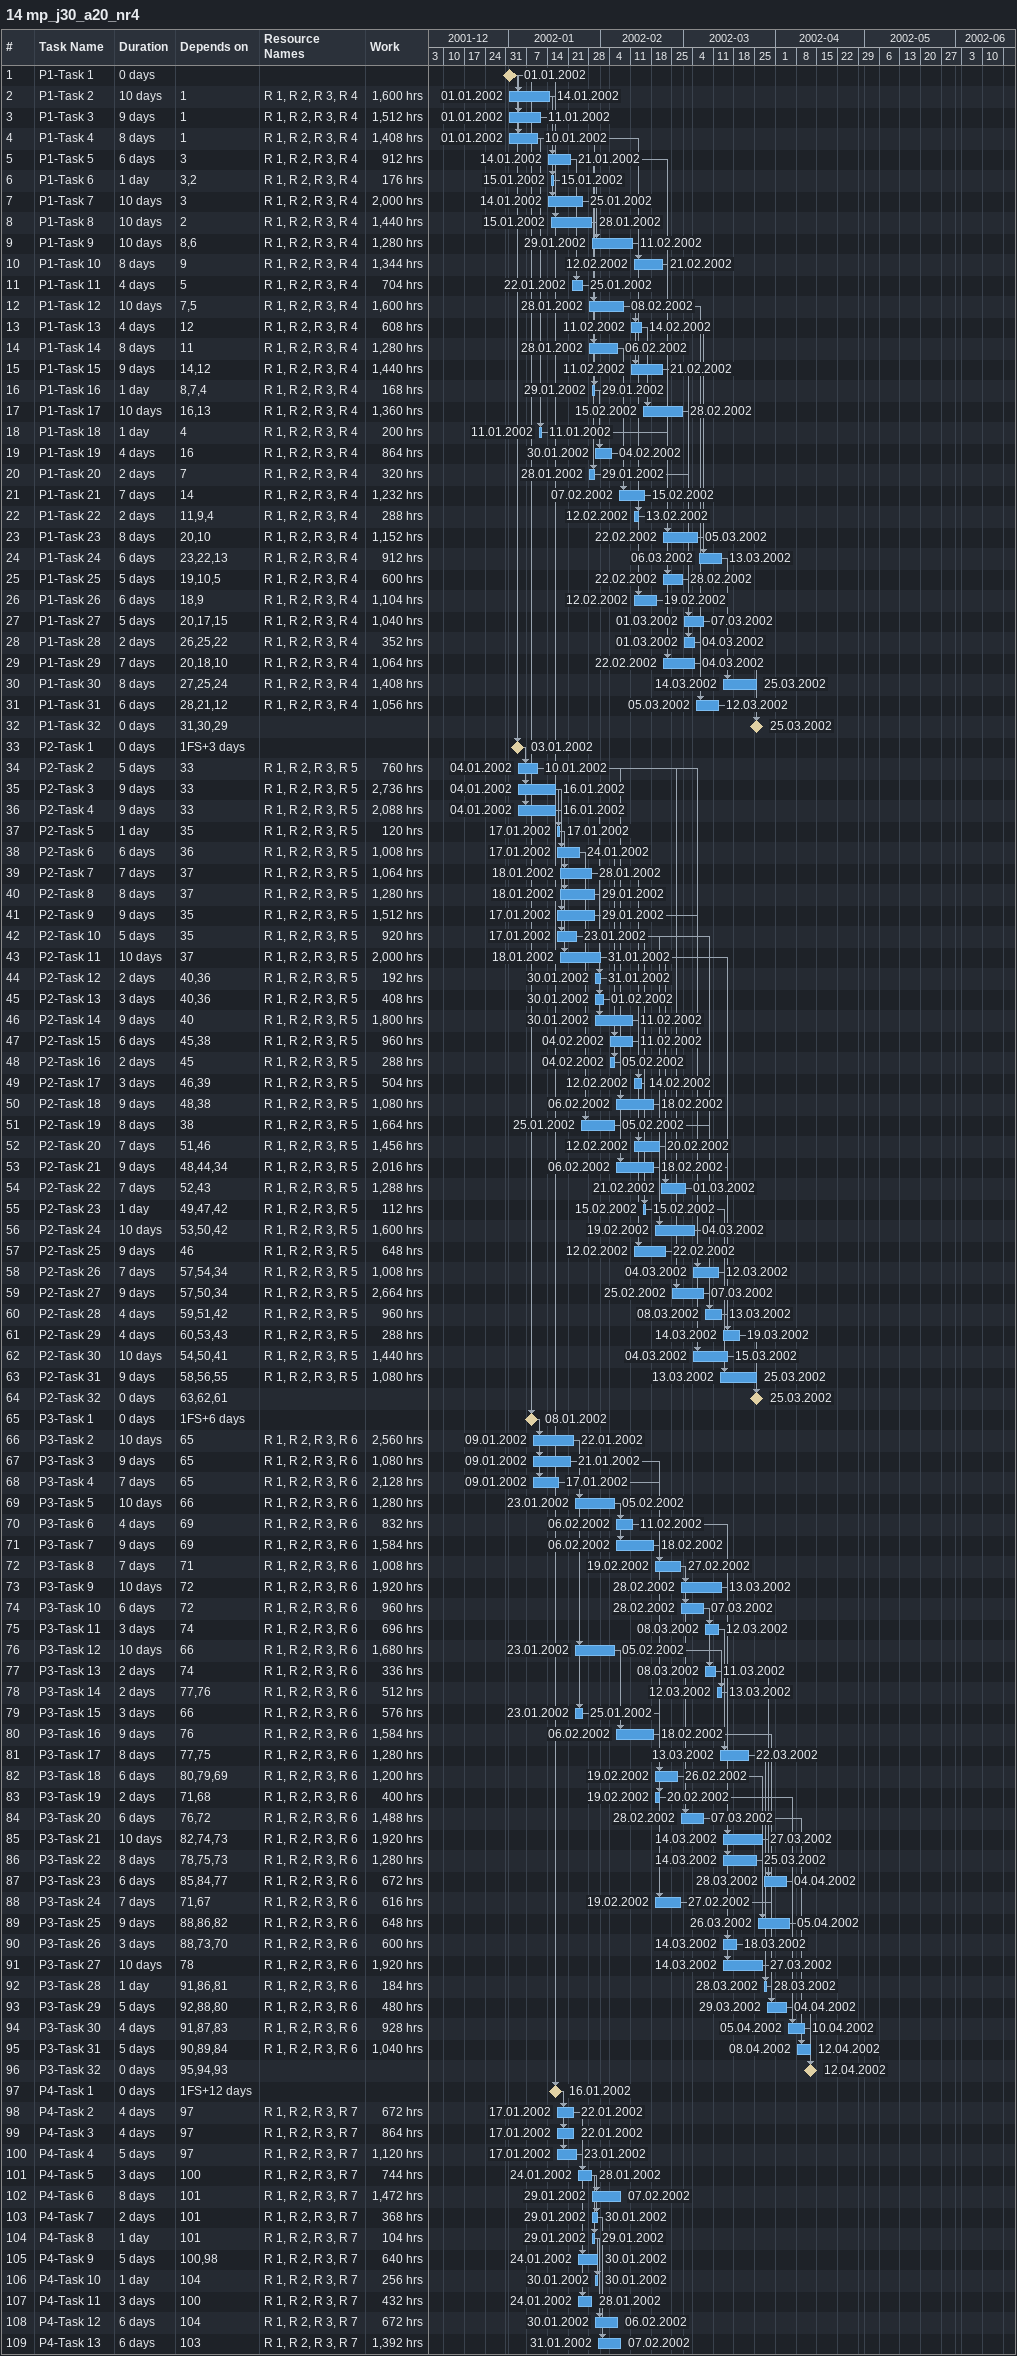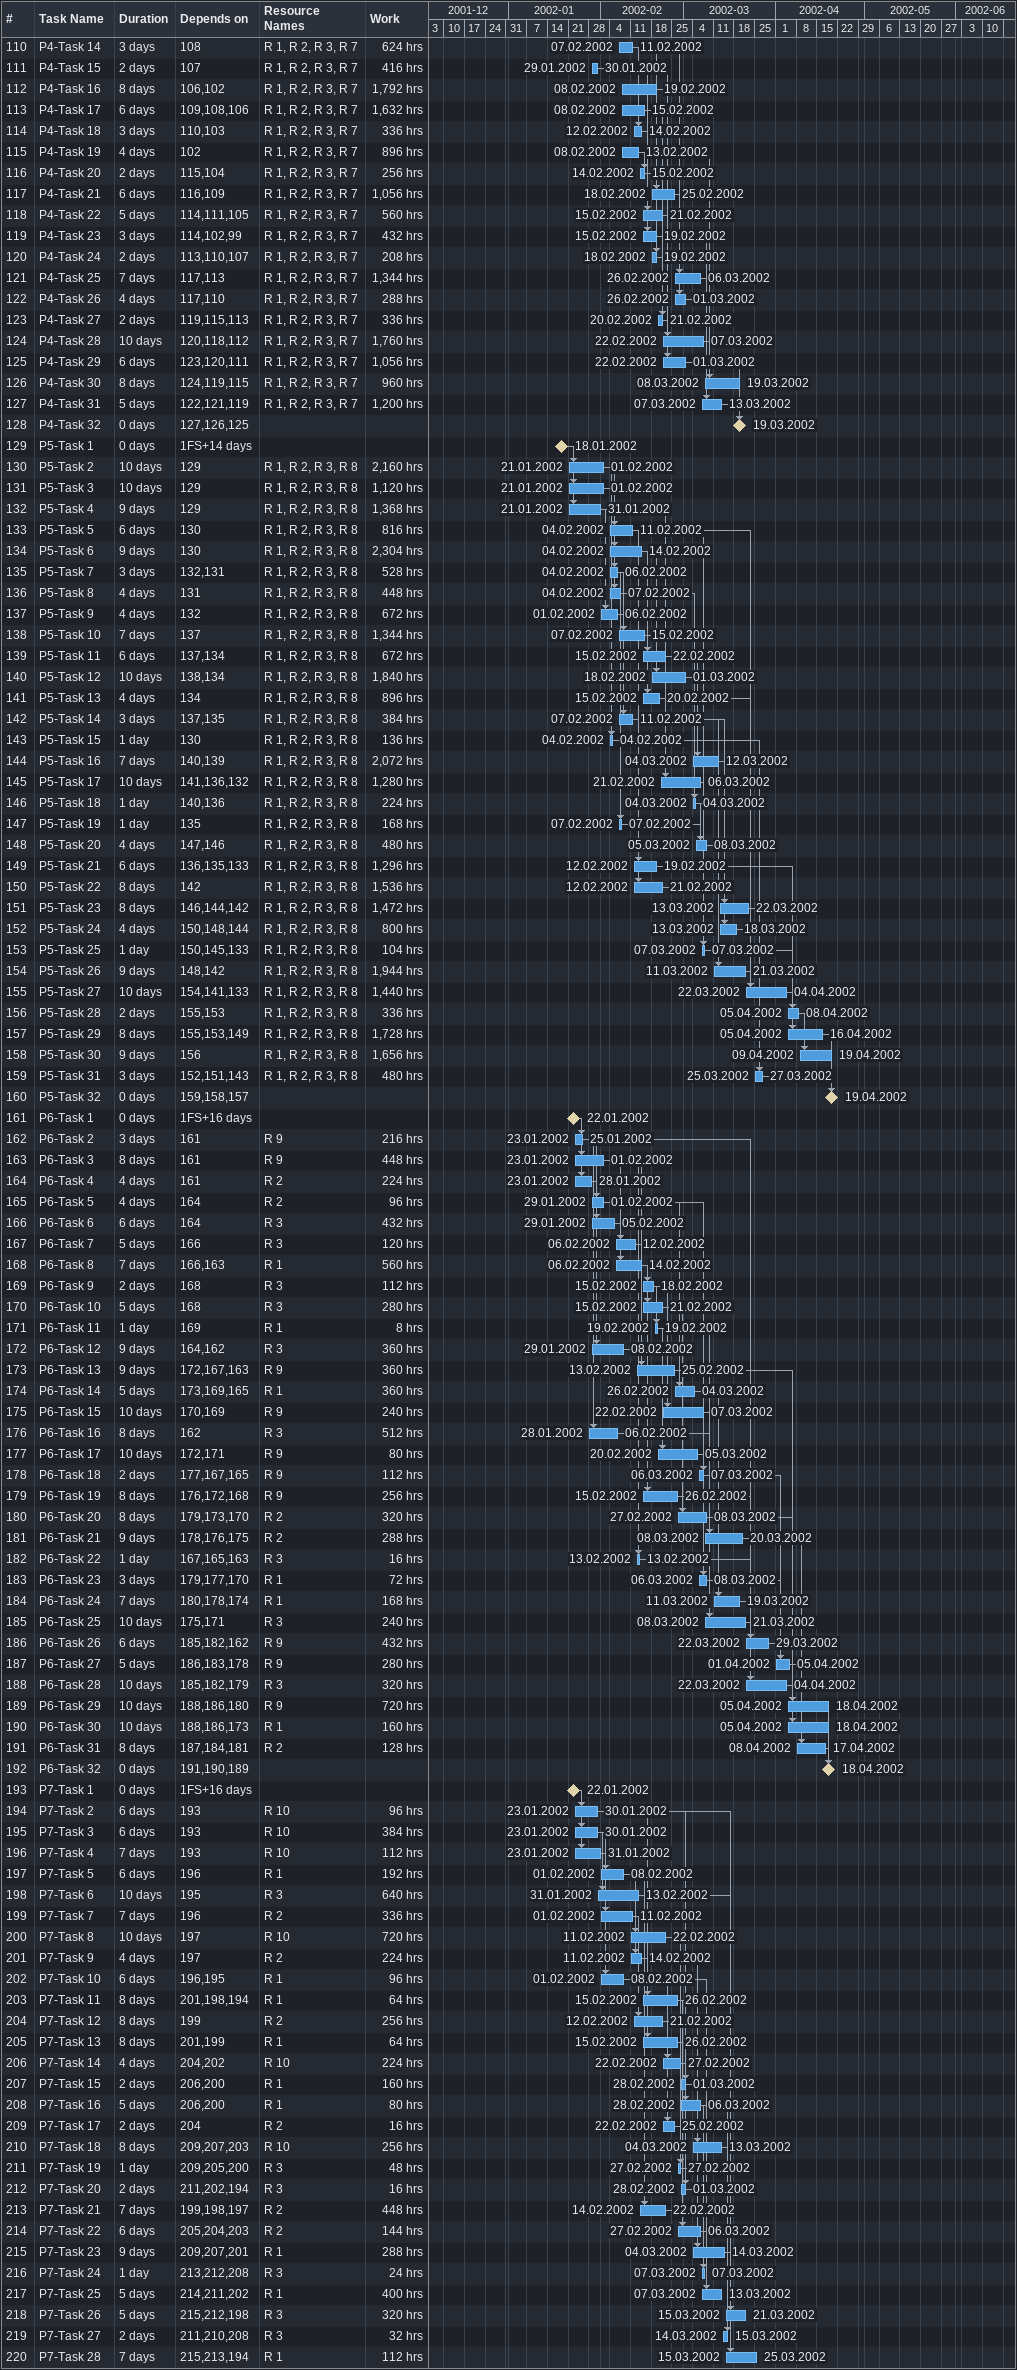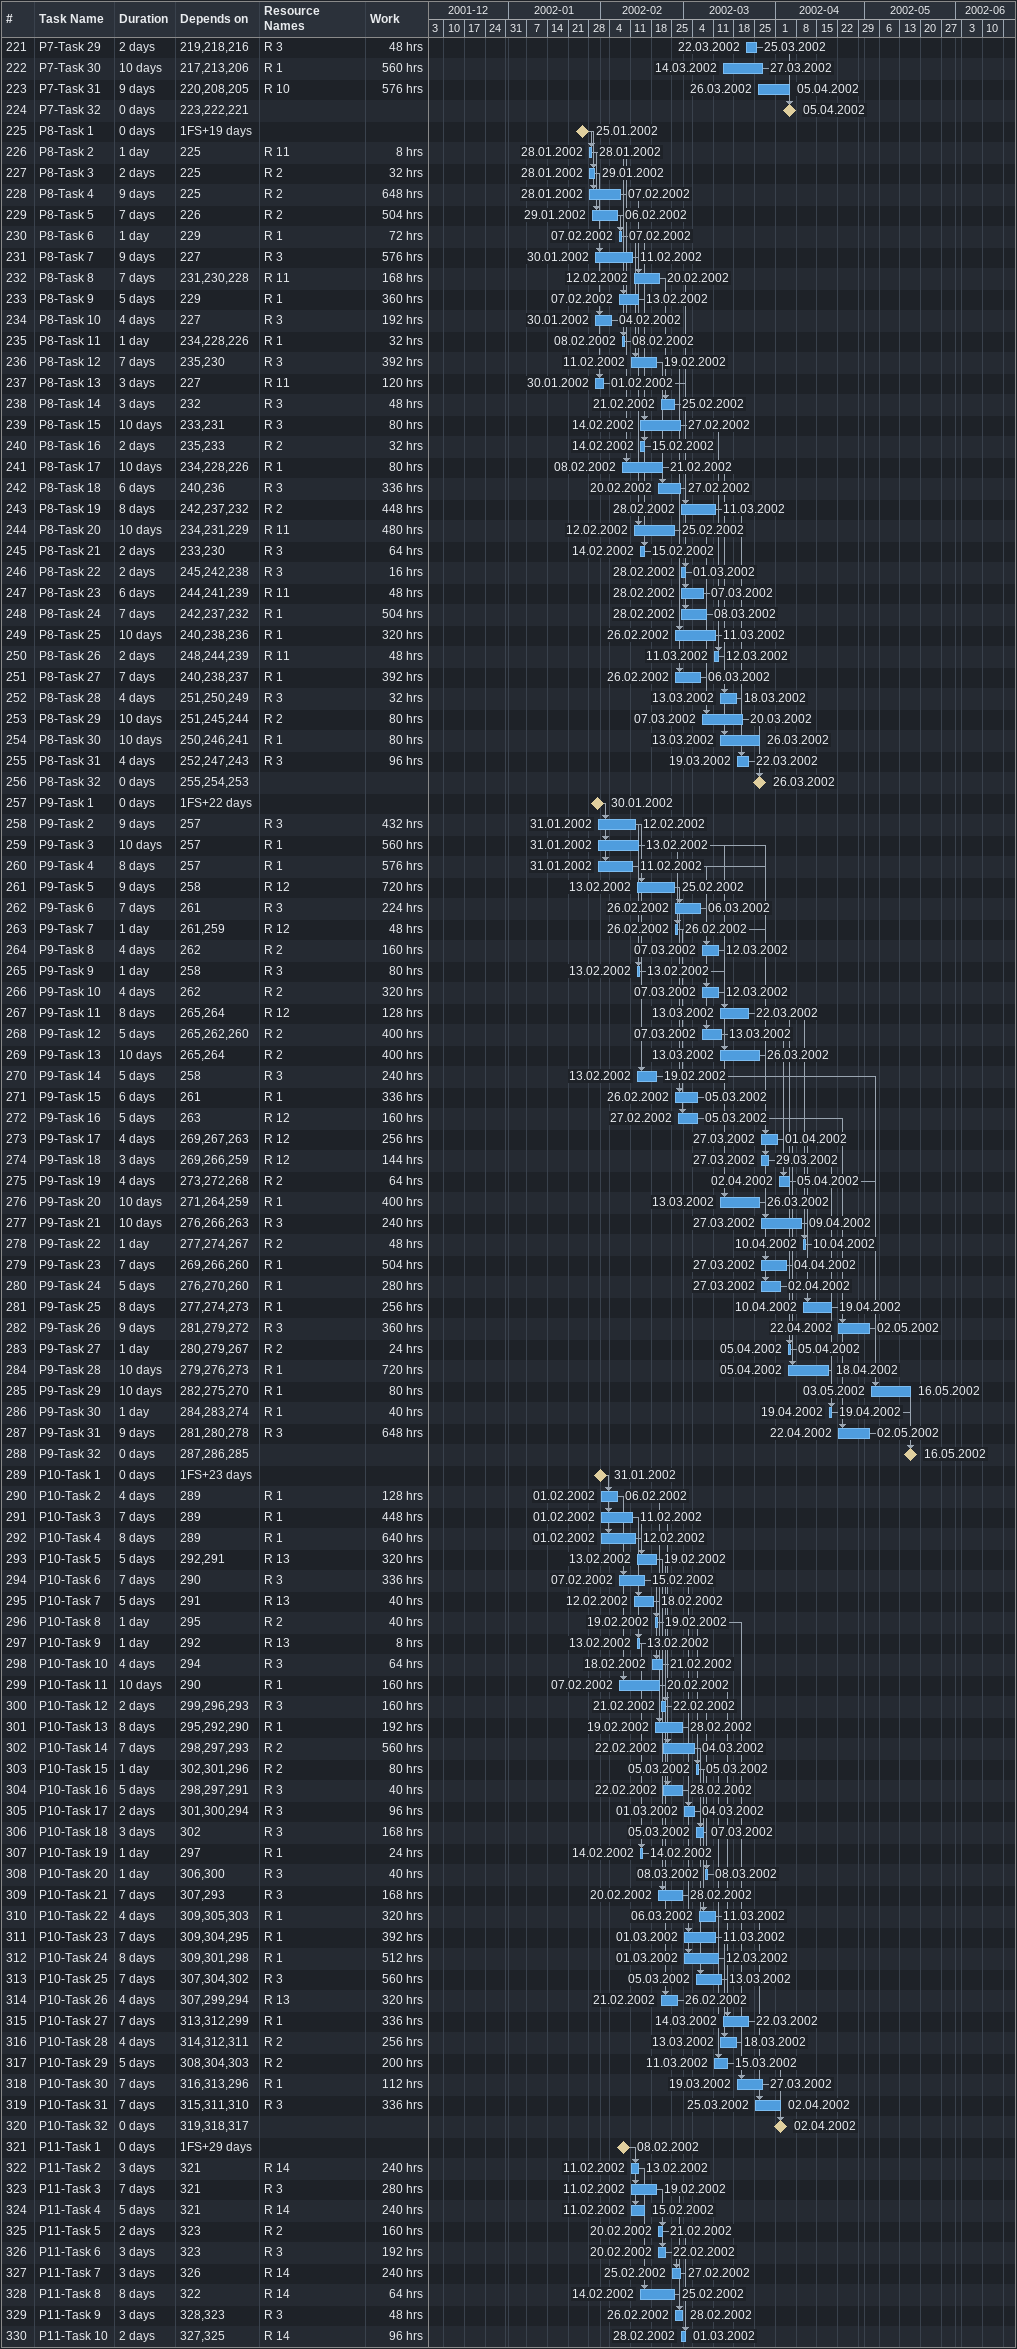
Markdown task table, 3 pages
14 mp_j30_a20_nr4

| ID | Task | Duration | Start | Finish | Predecessors | Resources | Work (h) |
|---|---|---|---|---|---|---|---|
| 1 | P1-Task 1 | 0d | 2002-01-01 | 2002-01-01 |  |  |  |
| 2 | P1-Task 2 | 10d | 2002-01-01 | 2002-01-14 | 1 | R 1, R 2, R 3, R 4 | 1600 |
| 3 | P1-Task 3 | 9d | 2002-01-01 | 2002-01-11 | 1 | R 1, R 2, R 3, R 4 | 1512 |
| 4 | P1-Task 4 | 8d | 2002-01-01 | 2002-01-10 | 1 | R 1, R 2, R 3, R 4 | 1408 |
| 5 | P1-Task 5 | 6d | 2002-01-14 | 2002-01-21 | 3 | R 1, R 2, R 3, R 4 | 912 |
| 6 | P1-Task 6 | 1d | 2002-01-15 | 2002-01-15 | 3, 2 | R 1, R 2, R 3, R 4 | 176 |
| 7 | P1-Task 7 | 10d | 2002-01-14 | 2002-01-25 | 3 | R 1, R 2, R 3, R 4 | 2000 |
| 8 | P1-Task 8 | 10d | 2002-01-15 | 2002-01-28 | 2 | R 1, R 2, R 3, R 4 | 1440 |
| 9 | P1-Task 9 | 10d | 2002-01-29 | 2002-02-11 | 8, 6 | R 1, R 2, R 3, R 4 | 1280 |
| 10 | P1-Task 10 | 8d | 2002-02-12 | 2002-02-21 | 9 | R 1, R 2, R 3, R 4 | 1344 |
| 11 | P1-Task 11 | 4d | 2002-01-22 | 2002-01-25 | 5 | R 1, R 2, R 3, R 4 | 704 |
| 12 | P1-Task 12 | 10d | 2002-01-28 | 2002-02-08 | 7, 5 | R 1, R 2, R 3, R 4 | 1600 |
| 13 | P1-Task 13 | 4d | 2002-02-11 | 2002-02-14 | 12 | R 1, R 2, R 3, R 4 | 608 |
| 14 | P1-Task 14 | 8d | 2002-01-28 | 2002-02-06 | 11 | R 1, R 2, R 3, R 4 | 1280 |
| 15 | P1-Task 15 | 9d | 2002-02-11 | 2002-02-21 | 14, 12 | R 1, R 2, R 3, R 4 | 1440 |
| 16 | P1-Task 16 | 1d | 2002-01-29 | 2002-01-29 | 8, 7, 4 | R 1, R 2, R 3, R 4 | 168 |
| 17 | P1-Task 17 | 10d | 2002-02-15 | 2002-02-28 | 16, 13 | R 1, R 2, R 3, R 4 | 1360 |
| 18 | P1-Task 18 | 1d | 2002-01-11 | 2002-01-11 | 4 | R 1, R 2, R 3, R 4 | 200 |
| 19 | P1-Task 19 | 4d | 2002-01-30 | 2002-02-04 | 16 | R 1, R 2, R 3, R 4 | 864 |
| 20 | P1-Task 20 | 2d | 2002-01-28 | 2002-01-29 | 7 | R 1, R 2, R 3, R 4 | 320 |
| 21 | P1-Task 21 | 7d | 2002-02-07 | 2002-02-15 | 14 | R 1, R 2, R 3, R 4 | 1232 |
| 22 | P1-Task 22 | 2d | 2002-02-12 | 2002-02-13 | 11, 9, 4 | R 1, R 2, R 3, R 4 | 288 |
| 23 | P1-Task 23 | 8d | 2002-02-22 | 2002-03-05 | 20, 10 | R 1, R 2, R 3, R 4 | 1152 |
| 24 | P1-Task 24 | 6d | 2002-03-06 | 2002-03-13 | 23, 22, 13 | R 1, R 2, R 3, R 4 | 912 |
| 25 | P1-Task 25 | 5d | 2002-02-22 | 2002-02-28 | 19, 10, 5 | R 1, R 2, R 3, R 4 | 600 |
| 26 | P1-Task 26 | 6d | 2002-02-12 | 2002-02-19 | 18, 9 | R 1, R 2, R 3, R 4 | 1104 |
| 27 | P1-Task 27 | 5d | 2002-03-01 | 2002-03-07 | 20, 17, 15 | R 1, R 2, R 3, R 4 | 1040 |
| 28 | P1-Task 28 | 2d | 2002-03-01 | 2002-03-04 | 26, 25, 22 | R 1, R 2, R 3, R 4 | 352 |
| 29 | P1-Task 29 | 7d | 2002-02-22 | 2002-03-04 | 20, 18, 10 | R 1, R 2, R 3, R 4 | 1064 |
| 30 | P1-Task 30 | 8d | 2002-03-14 | 2002-03-25 | 27, 25, 24 | R 1, R 2, R 3, R 4 | 1408 |
| 31 | P1-Task 31 | 6d | 2002-03-05 | 2002-03-12 | 28, 21, 12 | R 1, R 2, R 3, R 4 | 1056 |
| 32 | P1-Task 32 | 0d | 2002-03-25 | 2002-03-25 | 31, 30, 29 |  |  |
| 33 | P2-Task 1 | 0d | 2002-01-03 | 2002-01-03 | 1FS+3d |  |  |
| 34 | P2-Task 2 | 5d | 2002-01-04 | 2002-01-10 | 33 | R 1, R 2, R 3, R 5 | 760 |
| 35 | P2-Task 3 | 9d | 2002-01-04 | 2002-01-16 | 33 | R 1, R 2, R 3, R 5 | 2736 |
| 36 | P2-Task 4 | 9d | 2002-01-04 | 2002-01-16 | 33 | R 1, R 2, R 3, R 5 | 2088 |
| 37 | P2-Task 5 | 1d | 2002-01-17 | 2002-01-17 | 35 | R 1, R 2, R 3, R 5 | 120 |
| 38 | P2-Task 6 | 6d | 2002-01-17 | 2002-01-24 | 36 | R 1, R 2, R 3, R 5 | 1008 |
| 39 | P2-Task 7 | 7d | 2002-01-18 | 2002-01-28 | 37 | R 1, R 2, R 3, R 5 | 1064 |
| 40 | P2-Task 8 | 8d | 2002-01-18 | 2002-01-29 | 37 | R 1, R 2, R 3, R 5 | 1280 |
| 41 | P2-Task 9 | 9d | 2002-01-17 | 2002-01-29 | 35 | R 1, R 2, R 3, R 5 | 1512 |
| 42 | P2-Task 10 | 5d | 2002-01-17 | 2002-01-23 | 35 | R 1, R 2, R 3, R 5 | 920 |
| 43 | P2-Task 11 | 10d | 2002-01-18 | 2002-01-31 | 37 | R 1, R 2, R 3, R 5 | 2000 |
| 44 | P2-Task 12 | 2d | 2002-01-30 | 2002-01-31 | 40, 36 | R 1, R 2, R 3, R 5 | 192 |
| 45 | P2-Task 13 | 3d | 2002-01-30 | 2002-02-01 | 40, 36 | R 1, R 2, R 3, R 5 | 408 |
| 46 | P2-Task 14 | 9d | 2002-01-30 | 2002-02-11 | 40 | R 1, R 2, R 3, R 5 | 1800 |
| 47 | P2-Task 15 | 6d | 2002-02-04 | 2002-02-11 | 45, 38 | R 1, R 2, R 3, R 5 | 960 |
| 48 | P2-Task 16 | 2d | 2002-02-04 | 2002-02-05 | 45 | R 1, R 2, R 3, R 5 | 288 |
| 49 | P2-Task 17 | 3d | 2002-02-12 | 2002-02-14 | 46, 39 | R 1, R 2, R 3, R 5 | 504 |
| 50 | P2-Task 18 | 9d | 2002-02-06 | 2002-02-18 | 48, 38 | R 1, R 2, R 3, R 5 | 1080 |
| 51 | P2-Task 19 | 8d | 2002-01-25 | 2002-02-05 | 38 | R 1, R 2, R 3, R 5 | 1664 |
| 52 | P2-Task 20 | 7d | 2002-02-12 | 2002-02-20 | 51, 46 | R 1, R 2, R 3, R 5 | 1456 |
| 53 | P2-Task 21 | 9d | 2002-02-06 | 2002-02-18 | 48, 44, 34 | R 1, R 2, R 3, R 5 | 2016 |
| 54 | P2-Task 22 | 7d | 2002-02-21 | 2002-03-01 | 52, 43 | R 1, R 2, R 3, R 5 | 1288 |
| 55 | P2-Task 23 | 1d | 2002-02-15 | 2002-02-15 | 49, 47, 42 | R 1, R 2, R 3, R 5 | 112 |
| 56 | P2-Task 24 | 10d | 2002-02-19 | 2002-03-04 | 53, 50, 42 | R 1, R 2, R 3, R 5 | 1600 |
| 57 | P2-Task 25 | 9d | 2002-02-12 | 2002-02-22 | 46 | R 1, R 2, R 3, R 5 | 648 |
| 58 | P2-Task 26 | 7d | 2002-03-04 | 2002-03-12 | 57, 54, 34 | R 1, R 2, R 3, R 5 | 1008 |
| 59 | P2-Task 27 | 9d | 2002-02-25 | 2002-03-07 | 57, 50, 34 | R 1, R 2, R 3, R 5 | 2664 |
| 60 | P2-Task 28 | 4d | 2002-03-08 | 2002-03-13 | 59, 51, 42 | R 1, R 2, R 3, R 5 | 960 |
| 61 | P2-Task 29 | 4d | 2002-03-14 | 2002-03-19 | 60, 53, 43 | R 1, R 2, R 3, R 5 | 288 |
| 62 | P2-Task 30 | 10d | 2002-03-04 | 2002-03-15 | 54, 50, 41 | R 1, R 2, R 3, R 5 | 1440 |
| 63 | P2-Task 31 | 9d | 2002-03-13 | 2002-03-25 | 58, 56, 55 | R 1, R 2, R 3, R 5 | 1080 |
| 64 | P2-Task 32 | 0d | 2002-03-25 | 2002-03-25 | 63, 62, 61 |  |  |
| 65 | P3-Task 1 | 0d | 2002-01-08 | 2002-01-08 | 1FS+6d |  |  |
| 66 | P3-Task 2 | 10d | 2002-01-09 | 2002-01-22 | 65 | R 1, R 2, R 3, R 6 | 2560 |
| 67 | P3-Task 3 | 9d | 2002-01-09 | 2002-01-21 | 65 | R 1, R 2, R 3, R 6 | 1080 |
| 68 | P3-Task 4 | 7d | 2002-01-09 | 2002-01-17 | 65 | R 1, R 2, R 3, R 6 | 2128 |
| 69 | P3-Task 5 | 10d | 2002-01-23 | 2002-02-05 | 66 | R 1, R 2, R 3, R 6 | 1280 |
| 70 | P3-Task 6 | 4d | 2002-02-06 | 2002-02-11 | 69 | R 1, R 2, R 3, R 6 | 832 |
| 71 | P3-Task 7 | 9d | 2002-02-06 | 2002-02-18 | 69 | R 1, R 2, R 3, R 6 | 1584 |
| 72 | P3-Task 8 | 7d | 2002-02-19 | 2002-02-27 | 71 | R 1, R 2, R 3, R 6 | 1008 |
| 73 | P3-Task 9 | 10d | 2002-02-28 | 2002-03-13 | 72 | R 1, R 2, R 3, R 6 | 1920 |
| 74 | P3-Task 10 | 6d | 2002-02-28 | 2002-03-07 | 72 | R 1, R 2, R 3, R 6 | 960 |
| 75 | P3-Task 11 | 3d | 2002-03-08 | 2002-03-12 | 74 | R 1, R 2, R 3, R 6 | 696 |
| 76 | P3-Task 12 | 10d | 2002-01-23 | 2002-02-05 | 66 | R 1, R 2, R 3, R 6 | 1680 |
| 77 | P3-Task 13 | 2d | 2002-03-08 | 2002-03-11 | 74 | R 1, R 2, R 3, R 6 | 336 |
| 78 | P3-Task 14 | 2d | 2002-03-12 | 2002-03-13 | 77, 76 | R 1, R 2, R 3, R 6 | 512 |
| 79 | P3-Task 15 | 3d | 2002-01-23 | 2002-01-25 | 66 | R 1, R 2, R 3, R 6 | 576 |
| 80 | P3-Task 16 | 9d | 2002-02-06 | 2002-02-18 | 76 | R 1, R 2, R 3, R 6 | 1584 |
| 81 | P3-Task 17 | 8d | 2002-03-13 | 2002-03-22 | 77, 75 | R 1, R 2, R 3, R 6 | 1280 |
| 82 | P3-Task 18 | 6d | 2002-02-19 | 2002-02-26 | 80, 79, 69 | R 1, R 2, R 3, R 6 | 1200 |
| 83 | P3-Task 19 | 2d | 2002-02-19 | 2002-02-20 | 71, 68 | R 1, R 2, R 3, R 6 | 400 |
| 84 | P3-Task 20 | 6d | 2002-02-28 | 2002-03-07 | 76, 72 | R 1, R 2, R 3, R 6 | 1488 |
| 85 | P3-Task 21 | 10d | 2002-03-14 | 2002-03-27 | 82, 74, 73 | R 1, R 2, R 3, R 6 | 1920 |
| 86 | P3-Task 22 | 8d | 2002-03-14 | 2002-03-25 | 78, 75, 73 | R 1, R 2, R 3, R 6 | 1280 |
| 87 | P3-Task 23 | 6d | 2002-03-28 | 2002-04-04 | 85, 84, 77 | R 1, R 2, R 3, R 6 | 672 |
| 88 | P3-Task 24 | 7d | 2002-02-19 | 2002-02-27 | 71, 67 | R 1, R 2, R 3, R 6 | 616 |
| 89 | P3-Task 25 | 9d | 2002-03-26 | 2002-04-05 | 88, 86, 82 | R 1, R 2, R 3, R 6 | 648 |
| 90 | P3-Task 26 | 3d | 2002-03-14 | 2002-03-18 | 88, 73, 70 | R 1, R 2, R 3, R 6 | 600 |
| 91 | P3-Task 27 | 10d | 2002-03-14 | 2002-03-27 | 78 | R 1, R 2, R 3, R 6 | 1920 |
| 92 | P3-Task 28 | 1d | 2002-03-28 | 2002-03-28 | 91, 86, 81 | R 1, R 2, R 3, R 6 | 184 |
| 93 | P3-Task 29 | 5d | 2002-03-29 | 2002-04-04 | 92, 88, 80 | R 1, R 2, R 3, R 6 | 480 |
| 94 | P3-Task 30 | 4d | 2002-04-05 | 2002-04-10 | 91, 87, 83 | R 1, R 2, R 3, R 6 | 928 |
| 95 | P3-Task 31 | 5d | 2002-04-08 | 2002-04-12 | 90, 89, 84 | R 1, R 2, R 3, R 6 | 1040 |
| 96 | P3-Task 32 | 0d | 2002-04-12 | 2002-04-12 | 95, 94, 93 |  |  |
| 97 | P4-Task 1 | 0d | 2002-01-16 | 2002-01-16 | 1FS+12d |  |  |
| 98 | P4-Task 2 | 4d | 2002-01-17 | 2002-01-22 | 97 | R 1, R 2, R 3, R 7 | 672 |
| 99 | P4-Task 3 | 4d | 2002-01-17 | 2002-01-22 | 97 | R 1, R 2, R 3, R 7 | 864 |
| 100 | P4-Task 4 | 5d | 2002-01-17 | 2002-01-23 | 97 | R 1, R 2, R 3, R 7 | 1120 |
| 101 | P4-Task 5 | 3d | 2002-01-24 | 2002-01-28 | 100 | R 1, R 2, R 3, R 7 | 744 |
| 102 | P4-Task 6 | 8d | 2002-01-29 | 2002-02-07 | 101 | R 1, R 2, R 3, R 7 | 1472 |
| 103 | P4-Task 7 | 2d | 2002-01-29 | 2002-01-30 | 101 | R 1, R 2, R 3, R 7 | 368 |
| 104 | P4-Task 8 | 1d | 2002-01-29 | 2002-01-29 | 101 | R 1, R 2, R 3, R 7 | 104 |
| 105 | P4-Task 9 | 5d | 2002-01-24 | 2002-01-30 | 100, 98 | R 1, R 2, R 3, R 7 | 640 |
| 106 | P4-Task 10 | 1d | 2002-01-30 | 2002-01-30 | 104 | R 1, R 2, R 3, R 7 | 256 |
| 107 | P4-Task 11 | 3d | 2002-01-24 | 2002-01-28 | 100 | R 1, R 2, R 3, R 7 | 432 |
| 108 | P4-Task 12 | 6d | 2002-01-30 | 2002-02-06 | 104 | R 1, R 2, R 3, R 7 | 672 |
| 109 | P4-Task 13 | 6d | 2002-01-31 | 2002-02-07 | 103 | R 1, R 2, R 3, R 7 | 1392 |
| 110 | P4-Task 14 | 3d | 2002-02-07 | 2002-02-11 | 108 | R 1, R 2, R 3, R 7 | 624 |
| 111 | P4-Task 15 | 2d | 2002-01-29 | 2002-01-30 | 107 | R 1, R 2, R 3, R 7 | 416 |
| 112 | P4-Task 16 | 8d | 2002-02-08 | 2002-02-19 | 106, 102 | R 1, R 2, R 3, R 7 | 1792 |
| 113 | P4-Task 17 | 6d | 2002-02-08 | 2002-02-15 | 109, 108, 106 | R 1, R 2, R 3, R 7 | 1632 |
| 114 | P4-Task 18 | 3d | 2002-02-12 | 2002-02-14 | 110, 103 | R 1, R 2, R 3, R 7 | 336 |
| 115 | P4-Task 19 | 4d | 2002-02-08 | 2002-02-13 | 102 | R 1, R 2, R 3, R 7 | 896 |
| 116 | P4-Task 20 | 2d | 2002-02-14 | 2002-02-15 | 115, 104 | R 1, R 2, R 3, R 7 | 256 |
| 117 | P4-Task 21 | 6d | 2002-02-18 | 2002-02-25 | 116, 109 | R 1, R 2, R 3, R 7 | 1056 |
| 118 | P4-Task 22 | 5d | 2002-02-15 | 2002-02-21 | 114, 111, 105 | R 1, R 2, R 3, R 7 | 560 |
| 119 | P4-Task 23 | 3d | 2002-02-15 | 2002-02-19 | 114, 102, 99 | R 1, R 2, R 3, R 7 | 432 |
| 120 | P4-Task 24 | 2d | 2002-02-18 | 2002-02-19 | 113, 110, 107 | R 1, R 2, R 3, R 7 | 208 |
| 121 | P4-Task 25 | 7d | 2002-02-26 | 2002-03-06 | 117, 113 | R 1, R 2, R 3, R 7 | 1344 |
| 122 | P4-Task 26 | 4d | 2002-02-26 | 2002-03-01 | 117, 110 | R 1, R 2, R 3, R 7 | 288 |
| 123 | P4-Task 27 | 2d | 2002-02-20 | 2002-02-21 | 119, 115, 113 | R 1, R 2, R 3, R 7 | 336 |
| 124 | P4-Task 28 | 10d | 2002-02-22 | 2002-03-07 | 120, 118, 112 | R 1, R 2, R 3, R 7 | 1760 |
| 125 | P4-Task 29 | 6d | 2002-02-22 | 2002-03-01 | 123, 120, 111 | R 1, R 2, R 3, R 7 | 1056 |
| 126 | P4-Task 30 | 8d | 2002-03-08 | 2002-03-19 | 124, 119, 115 | R 1, R 2, R 3, R 7 | 960 |
| 127 | P4-Task 31 | 5d | 2002-03-07 | 2002-03-13 | 122, 121, 119 | R 1, R 2, R 3, R 7 | 1200 |
| 128 | P4-Task 32 | 0d | 2002-03-19 | 2002-03-19 | 127, 126, 125 |  |  |
| 129 | P5-Task 1 | 0d | 2002-01-18 | 2002-01-18 | 1FS+14d |  |  |
| 130 | P5-Task 2 | 10d | 2002-01-21 | 2002-02-01 | 129 | R 1, R 2, R 3, R 8 | 2160 |
| 131 | P5-Task 3 | 10d | 2002-01-21 | 2002-02-01 | 129 | R 1, R 2, R 3, R 8 | 1120 |
| 132 | P5-Task 4 | 9d | 2002-01-21 | 2002-01-31 | 129 | R 1, R 2, R 3, R 8 | 1368 |
| 133 | P5-Task 5 | 6d | 2002-02-04 | 2002-02-11 | 130 | R 1, R 2, R 3, R 8 | 816 |
| 134 | P5-Task 6 | 9d | 2002-02-04 | 2002-02-14 | 130 | R 1, R 2, R 3, R 8 | 2304 |
| 135 | P5-Task 7 | 3d | 2002-02-04 | 2002-02-06 | 132, 131 | R 1, R 2, R 3, R 8 | 528 |
| 136 | P5-Task 8 | 4d | 2002-02-04 | 2002-02-07 | 131 | R 1, R 2, R 3, R 8 | 448 |
| 137 | P5-Task 9 | 4d | 2002-02-01 | 2002-02-06 | 132 | R 1, R 2, R 3, R 8 | 672 |
| 138 | P5-Task 10 | 7d | 2002-02-07 | 2002-02-15 | 137 | R 1, R 2, R 3, R 8 | 1344 |
| 139 | P5-Task 11 | 6d | 2002-02-15 | 2002-02-22 | 137, 134 | R 1, R 2, R 3, R 8 | 672 |
| 140 | P5-Task 12 | 10d | 2002-02-18 | 2002-03-01 | 138, 134 | R 1, R 2, R 3, R 8 | 1840 |
| 141 | P5-Task 13 | 4d | 2002-02-15 | 2002-02-20 | 134 | R 1, R 2, R 3, R 8 | 896 |
| 142 | P5-Task 14 | 3d | 2002-02-07 | 2002-02-11 | 137, 135 | R 1, R 2, R 3, R 8 | 384 |
| 143 | P5-Task 15 | 1d | 2002-02-04 | 2002-02-04 | 130 | R 1, R 2, R 3, R 8 | 136 |
| 144 | P5-Task 16 | 7d | 2002-03-04 | 2002-03-12 | 140, 139 | R 1, R 2, R 3, R 8 | 2072 |
| 145 | P5-Task 17 | 10d | 2002-02-21 | 2002-03-06 | 141, 136, 132 | R 1, R 2, R 3, R 8 | 1280 |
| 146 | P5-Task 18 | 1d | 2002-03-04 | 2002-03-04 | 140, 136 | R 1, R 2, R 3, R 8 | 224 |
| 147 | P5-Task 19 | 1d | 2002-02-07 | 2002-02-07 | 135 | R 1, R 2, R 3, R 8 | 168 |
| 148 | P5-Task 20 | 4d | 2002-03-05 | 2002-03-08 | 147, 146 | R 1, R 2, R 3, R 8 | 480 |
| 149 | P5-Task 21 | 6d | 2002-02-12 | 2002-02-19 | 136, 135, 133 | R 1, R 2, R 3, R 8 | 1296 |
| 150 | P5-Task 22 | 8d | 2002-02-12 | 2002-02-21 | 142 | R 1, R 2, R 3, R 8 | 1536 |
| 151 | P5-Task 23 | 8d | 2002-03-13 | 2002-03-22 | 146, 144, 142 | R 1, R 2, R 3, R 8 | 1472 |
| 152 | P5-Task 24 | 4d | 2002-03-13 | 2002-03-18 | 150, 148, 144 | R 1, R 2, R 3, R 8 | 800 |
| 153 | P5-Task 25 | 1d | 2002-03-07 | 2002-03-07 | 150, 145, 133 | R 1, R 2, R 3, R 8 | 104 |
| 154 | P5-Task 26 | 9d | 2002-03-11 | 2002-03-21 | 148, 142 | R 1, R 2, R 3, R 8 | 1944 |
| 155 | P5-Task 27 | 10d | 2002-03-22 | 2002-04-04 | 154, 141, 133 | R 1, R 2, R 3, R 8 | 1440 |
| 156 | P5-Task 28 | 2d | 2002-04-05 | 2002-04-08 | 155, 153 | R 1, R 2, R 3, R 8 | 336 |
| 157 | P5-Task 29 | 8d | 2002-04-05 | 2002-04-16 | 155, 153, 149 | R 1, R 2, R 3, R 8 | 1728 |
| 158 | P5-Task 30 | 9d | 2002-04-09 | 2002-04-19 | 156 | R 1, R 2, R 3, R 8 | 1656 |
| 159 | P5-Task 31 | 3d | 2002-03-25 | 2002-03-27 | 152, 151, 143 | R 1, R 2, R 3, R 8 | 480 |
| 160 | P5-Task 32 | 0d | 2002-04-19 | 2002-04-19 | 159, 158, 157 |  |  |
| 161 | P6-Task 1 | 0d | 2002-01-22 | 2002-01-22 | 1FS+16d |  |  |
| 162 | P6-Task 2 | 3d | 2002-01-23 | 2002-01-25 | 161 | R 9 | 216 |
| 163 | P6-Task 3 | 8d | 2002-01-23 | 2002-02-01 | 161 | R 9 | 448 |
| 164 | P6-Task 4 | 4d | 2002-01-23 | 2002-01-28 | 161 | R 2 | 224 |
| 165 | P6-Task 5 | 4d | 2002-01-29 | 2002-02-01 | 164 | R 2 | 96 |
| 166 | P6-Task 6 | 6d | 2002-01-29 | 2002-02-05 | 164 | R 3 | 432 |
| 167 | P6-Task 7 | 5d | 2002-02-06 | 2002-02-12 | 166 | R 3 | 120 |
| 168 | P6-Task 8 | 7d | 2002-02-06 | 2002-02-14 | 166, 163 | R 1 | 560 |
| 169 | P6-Task 9 | 2d | 2002-02-15 | 2002-02-18 | 168 | R 3 | 112 |
| 170 | P6-Task 10 | 5d | 2002-02-15 | 2002-02-21 | 168 | R 3 | 280 |
| 171 | P6-Task 11 | 1d | 2002-02-19 | 2002-02-19 | 169 | R 1 | 8 |
| 172 | P6-Task 12 | 9d | 2002-01-29 | 2002-02-08 | 164, 162 | R 3 | 360 |
| 173 | P6-Task 13 | 9d | 2002-02-13 | 2002-02-25 | 172, 167, 163 | R 9 | 360 |
| 174 | P6-Task 14 | 5d | 2002-02-26 | 2002-03-04 | 173, 169, 165 | R 1 | 360 |
| 175 | P6-Task 15 | 10d | 2002-02-22 | 2002-03-07 | 170, 169 | R 9 | 240 |
| 176 | P6-Task 16 | 8d | 2002-01-28 | 2002-02-06 | 162 | R 3 | 512 |
| 177 | P6-Task 17 | 10d | 2002-02-20 | 2002-03-05 | 172, 171 | R 9 | 80 |
| 178 | P6-Task 18 | 2d | 2002-03-06 | 2002-03-07 | 177, 167, 165 | R 9 | 112 |
| 179 | P6-Task 19 | 8d | 2002-02-15 | 2002-02-26 | 176, 172, 168 | R 9 | 256 |
| 180 | P6-Task 20 | 8d | 2002-02-27 | 2002-03-08 | 179, 173, 170 | R 2 | 320 |
| 181 | P6-Task 21 | 9d | 2002-03-08 | 2002-03-20 | 178, 176, 175 | R 2 | 288 |
| 182 | P6-Task 22 | 1d | 2002-02-13 | 2002-02-13 | 167, 165, 163 | R 3 | 16 |
| 183 | P6-Task 23 | 3d | 2002-03-06 | 2002-03-08 | 179, 177, 170 | R 1 | 72 |
| 184 | P6-Task 24 | 7d | 2002-03-11 | 2002-03-19 | 180, 178, 174 | R 1 | 168 |
| 185 | P6-Task 25 | 10d | 2002-03-08 | 2002-03-21 | 175, 171 | R 3 | 240 |
| 186 | P6-Task 26 | 6d | 2002-03-22 | 2002-03-29 | 185, 182, 162 | R 9 | 432 |
| 187 | P6-Task 27 | 5d | 2002-04-01 | 2002-04-05 | 186, 183, 178 | R 9 | 280 |
| 188 | P6-Task 28 | 10d | 2002-03-22 | 2002-04-04 | 185, 182, 179 | R 3 | 320 |
| 189 | P6-Task 29 | 10d | 2002-04-05 | 2002-04-18 | 188, 186, 180 | R 9 | 720 |
| 190 | P6-Task 30 | 10d | 2002-04-05 | 2002-04-18 | 188, 186, 173 | R 1 | 160 |
| 191 | P6-Task 31 | 8d | 2002-04-08 | 2002-04-17 | 187, 184, 181 | R 2 | 128 |
| 192 | P6-Task 32 | 0d | 2002-04-18 | 2002-04-18 | 191, 190, 189 |  |  |
| 193 | P7-Task 1 | 0d | 2002-01-22 | 2002-01-22 | 1FS+16d |  |  |
| 194 | P7-Task 2 | 6d | 2002-01-23 | 2002-01-30 | 193 | R 10 | 96 |
| 195 | P7-Task 3 | 6d | 2002-01-23 | 2002-01-30 | 193 | R 10 | 384 |
| 196 | P7-Task 4 | 7d | 2002-01-23 | 2002-01-31 | 193 | R 10 | 112 |
| 197 | P7-Task 5 | 6d | 2002-02-01 | 2002-02-08 | 196 | R 1 | 192 |
| 198 | P7-Task 6 | 10d | 2002-01-31 | 2002-02-13 | 195 | R 3 | 640 |
| 199 | P7-Task 7 | 7d | 2002-02-01 | 2002-02-11 | 196 | R 2 | 336 |
| 200 | P7-Task 8 | 10d | 2002-02-11 | 2002-02-22 | 197 | R 10 | 720 |
| 201 | P7-Task 9 | 4d | 2002-02-11 | 2002-02-14 | 197 | R 2 | 224 |
| 202 | P7-Task 10 | 6d | 2002-02-01 | 2002-02-08 | 196, 195 | R 1 | 96 |
| 203 | P7-Task 11 | 8d | 2002-02-15 | 2002-02-26 | 201, 198, 194 | R 1 | 64 |
| 204 | P7-Task 12 | 8d | 2002-02-12 | 2002-02-21 | 199 | R 2 | 256 |
| 205 | P7-Task 13 | 8d | 2002-02-15 | 2002-02-26 | 201, 199 | R 1 | 64 |
| 206 | P7-Task 14 | 4d | 2002-02-22 | 2002-02-27 | 204, 202 | R 10 | 224 |
| 207 | P7-Task 15 | 2d | 2002-02-28 | 2002-03-01 | 206, 200 | R 1 | 160 |
| 208 | P7-Task 16 | 5d | 2002-02-28 | 2002-03-06 | 206, 200 | R 1 | 80 |
| 209 | P7-Task 17 | 2d | 2002-02-22 | 2002-02-25 | 204 | R 2 | 16 |
| 210 | P7-Task 18 | 8d | 2002-03-04 | 2002-03-13 | 209, 207, 203 | R 10 | 256 |
| 211 | P7-Task 19 | 1d | 2002-02-27 | 2002-02-27 | 209, 205, 200 | R 3 | 48 |
| 212 | P7-Task 20 | 2d | 2002-02-28 | 2002-03-01 | 211, 202, 194 | R 3 | 16 |
| 213 | P7-Task 21 | 7d | 2002-02-14 | 2002-02-22 | 199, 198, 197 | R 2 | 448 |
| 214 | P7-Task 22 | 6d | 2002-02-27 | 2002-03-06 | 205, 204, 203 | R 2 | 144 |
| 215 | P7-Task 23 | 9d | 2002-03-04 | 2002-03-14 | 209, 207, 201 | R 1 | 288 |
| 216 | P7-Task 24 | 1d | 2002-03-07 | 2002-03-07 | 213, 212, 208 | R 3 | 24 |
| 217 | P7-Task 25 | 5d | 2002-03-07 | 2002-03-13 | 214, 211, 202 | R 1 | 400 |
| 218 | P7-Task 26 | 5d | 2002-03-15 | 2002-03-21 | 215, 212, 198 | R 3 | 320 |
| 219 | P7-Task 27 | 2d | 2002-03-14 | 2002-03-15 | 211, 210, 208 | R 3 | 32 |
| 220 | P7-Task 28 | 7d | 2002-03-15 | 2002-03-25 | 215, 213, 194 | R 1 | 112 |
| 221 | P7-Task 29 | 2d | 2002-03-22 | 2002-03-25 | 219, 218, 216 | R 3 | 48 |
| 222 | P7-Task 30 | 10d | 2002-03-14 | 2002-03-27 | 217, 213, 206 | R 1 | 560 |
| 223 | P7-Task 31 | 9d | 2002-03-26 | 2002-04-05 | 220, 208, 205 | R 10 | 576 |
| 224 | P7-Task 32 | 0d | 2002-04-05 | 2002-04-05 | 223, 222, 221 |  |  |
| 225 | P8-Task 1 | 0d | 2002-01-25 | 2002-01-25 | 1FS+19d |  |  |
| 226 | P8-Task 2 | 1d | 2002-01-28 | 2002-01-28 | 225 | R 11 | 8 |
| 227 | P8-Task 3 | 2d | 2002-01-28 | 2002-01-29 | 225 | R 2 | 32 |
| 228 | P8-Task 4 | 9d | 2002-01-28 | 2002-02-07 | 225 | R 2 | 648 |
| 229 | P8-Task 5 | 7d | 2002-01-29 | 2002-02-06 | 226 | R 2 | 504 |
| 230 | P8-Task 6 | 1d | 2002-02-07 | 2002-02-07 | 229 | R 1 | 72 |
| 231 | P8-Task 7 | 9d | 2002-01-30 | 2002-02-11 | 227 | R 3 | 576 |
| 232 | P8-Task 8 | 7d | 2002-02-12 | 2002-02-20 | 231, 230, 228 | R 11 | 168 |
| 233 | P8-Task 9 | 5d | 2002-02-07 | 2002-02-13 | 229 | R 1 | 360 |
| 234 | P8-Task 10 | 4d | 2002-01-30 | 2002-02-04 | 227 | R 3 | 192 |
| 235 | P8-Task 11 | 1d | 2002-02-08 | 2002-02-08 | 234, 228, 226 | R 1 | 32 |
| 236 | P8-Task 12 | 7d | 2002-02-11 | 2002-02-19 | 235, 230 | R 3 | 392 |
| 237 | P8-Task 13 | 3d | 2002-01-30 | 2002-02-01 | 227 | R 11 | 120 |
| 238 | P8-Task 14 | 3d | 2002-02-21 | 2002-02-25 | 232 | R 3 | 48 |
| 239 | P8-Task 15 | 10d | 2002-02-14 | 2002-02-27 | 233, 231 | R 3 | 80 |
| 240 | P8-Task 16 | 2d | 2002-02-14 | 2002-02-15 | 235, 233 | R 2 | 32 |
| 241 | P8-Task 17 | 10d | 2002-02-08 | 2002-02-21 | 234, 228, 226 | R 1 | 80 |
| 242 | P8-Task 18 | 6d | 2002-02-20 | 2002-02-27 | 240, 236 | R 3 | 336 |
| 243 | P8-Task 19 | 8d | 2002-02-28 | 2002-03-11 | 242, 237, 232 | R 2 | 448 |
| 244 | P8-Task 20 | 10d | 2002-02-12 | 2002-02-25 | 234, 231, 229 | R 11 | 480 |
| 245 | P8-Task 21 | 2d | 2002-02-14 | 2002-02-15 | 233, 230 | R 3 | 64 |
| 246 | P8-Task 22 | 2d | 2002-02-28 | 2002-03-01 | 245, 242, 238 | R 3 | 16 |
| 247 | P8-Task 23 | 6d | 2002-02-28 | 2002-03-07 | 244, 241, 239 | R 11 | 48 |
| 248 | P8-Task 24 | 7d | 2002-02-28 | 2002-03-08 | 242, 237, 232 | R 1 | 504 |
| 249 | P8-Task 25 | 10d | 2002-02-26 | 2002-03-11 | 240, 238, 236 | R 1 | 320 |
| 250 | P8-Task 26 | 2d | 2002-03-11 | 2002-03-12 | 248, 244, 239 | R 11 | 48 |
| 251 | P8-Task 27 | 7d | 2002-02-26 | 2002-03-06 | 240, 238, 237 | R 1 | 392 |
| 252 | P8-Task 28 | 4d | 2002-03-13 | 2002-03-18 | 251, 250, 249 | R 3 | 32 |
| 253 | P8-Task 29 | 10d | 2002-03-07 | 2002-03-20 | 251, 245, 244 | R 2 | 80 |
| 254 | P8-Task 30 | 10d | 2002-03-13 | 2002-03-26 | 250, 246, 241 | R 1 | 80 |
| 255 | P8-Task 31 | 4d | 2002-03-19 | 2002-03-22 | 252, 247, 243 | R 3 | 96 |
| 256 | P8-Task 32 | 0d | 2002-03-26 | 2002-03-26 | 255, 254, 253 |  |  |
| 257 | P9-Task 1 | 0d | 2002-01-30 | 2002-01-30 | 1FS+22d |  |  |
| 258 | P9-Task 2 | 9d | 2002-01-31 | 2002-02-12 | 257 | R 3 | 432 |
| 259 | P9-Task 3 | 10d | 2002-01-31 | 2002-02-13 | 257 | R 1 | 560 |
| 260 | P9-Task 4 | 8d | 2002-01-31 | 2002-02-11 | 257 | R 1 | 576 |
| 261 | P9-Task 5 | 9d | 2002-02-13 | 2002-02-25 | 258 | R 12 | 720 |
| 262 | P9-Task 6 | 7d | 2002-02-26 | 2002-03-06 | 261 | R 3 | 224 |
| 263 | P9-Task 7 | 1d | 2002-02-26 | 2002-02-26 | 261, 259 | R 12 | 48 |
| 264 | P9-Task 8 | 4d | 2002-03-07 | 2002-03-12 | 262 | R 2 | 160 |
| 265 | P9-Task 9 | 1d | 2002-02-13 | 2002-02-13 | 258 | R 3 | 80 |
| 266 | P9-Task 10 | 4d | 2002-03-07 | 2002-03-12 | 262 | R 2 | 320 |
| 267 | P9-Task 11 | 8d | 2002-03-13 | 2002-03-22 | 265, 264 | R 12 | 128 |
| 268 | P9-Task 12 | 5d | 2002-03-07 | 2002-03-13 | 265, 262, 260 | R 2 | 400 |
| 269 | P9-Task 13 | 10d | 2002-03-13 | 2002-03-26 | 265, 264 | R 2 | 400 |
| 270 | P9-Task 14 | 5d | 2002-02-13 | 2002-02-19 | 258 | R 3 | 240 |
| 271 | P9-Task 15 | 6d | 2002-02-26 | 2002-03-05 | 261 | R 1 | 336 |
| 272 | P9-Task 16 | 5d | 2002-02-27 | 2002-03-05 | 263 | R 12 | 160 |
| 273 | P9-Task 17 | 4d | 2002-03-27 | 2002-04-01 | 269, 267, 263 | R 12 | 256 |
| 274 | P9-Task 18 | 3d | 2002-03-27 | 2002-03-29 | 269, 266, 259 | R 12 | 144 |
| 275 | P9-Task 19 | 4d | 2002-04-02 | 2002-04-05 | 273, 272, 268 | R 2 | 64 |
| 276 | P9-Task 20 | 10d | 2002-03-13 | 2002-03-26 | 271, 264, 259 | R 1 | 400 |
| 277 | P9-Task 21 | 10d | 2002-03-27 | 2002-04-09 | 276, 266, 263 | R 3 | 240 |
| 278 | P9-Task 22 | 1d | 2002-04-10 | 2002-04-10 | 277, 274, 267 | R 2 | 48 |
| 279 | P9-Task 23 | 7d | 2002-03-27 | 2002-04-04 | 269, 266, 260 | R 1 | 504 |
| 280 | P9-Task 24 | 5d | 2002-03-27 | 2002-04-02 | 276, 270, 260 | R 1 | 280 |
| 281 | P9-Task 25 | 8d | 2002-04-10 | 2002-04-19 | 277, 274, 273 | R 1 | 256 |
| 282 | P9-Task 26 | 9d | 2002-04-22 | 2002-05-02 | 281, 279, 272 | R 3 | 360 |
| 283 | P9-Task 27 | 1d | 2002-04-05 | 2002-04-05 | 280, 279, 267 | R 2 | 24 |
| 284 | P9-Task 28 | 10d | 2002-04-05 | 2002-04-18 | 279, 276, 273 | R 1 | 720 |
| 285 | P9-Task 29 | 10d | 2002-05-03 | 2002-05-16 | 282, 275, 270 | R 1 | 80 |
| 286 | P9-Task 30 | 1d | 2002-04-19 | 2002-04-19 | 284, 283, 274 | R 1 | 40 |
| 287 | P9-Task 31 | 9d | 2002-04-22 | 2002-05-02 | 281, 280, 278 | R 3 | 648 |
| 288 | P9-Task 32 | 0d | 2002-05-16 | 2002-05-16 | 287, 286, 285 |  |  |
| 289 | P10-Task 1 | 0d | 2002-01-31 | 2002-01-31 | 1FS+23d |  |  |
| 290 | P10-Task 2 | 4d | 2002-02-01 | 2002-02-06 | 289 | R 1 | 128 |
| 291 | P10-Task 3 | 7d | 2002-02-01 | 2002-02-11 | 289 | R 1 | 448 |
| 292 | P10-Task 4 | 8d | 2002-02-01 | 2002-02-12 | 289 | R 1 | 640 |
| 293 | P10-Task 5 | 5d | 2002-02-13 | 2002-02-19 | 292, 291 | R 13 | 320 |
| 294 | P10-Task 6 | 7d | 2002-02-07 | 2002-02-15 | 290 | R 3 | 336 |
| 295 | P10-Task 7 | 5d | 2002-02-12 | 2002-02-18 | 291 | R 13 | 40 |
| 296 | P10-Task 8 | 1d | 2002-02-19 | 2002-02-19 | 295 | R 2 | 40 |
| 297 | P10-Task 9 | 1d | 2002-02-13 | 2002-02-13 | 292 | R 13 | 8 |
| 298 | P10-Task 10 | 4d | 2002-02-18 | 2002-02-21 | 294 | R 3 | 64 |
| 299 | P10-Task 11 | 10d | 2002-02-07 | 2002-02-20 | 290 | R 1 | 160 |
| 300 | P10-Task 12 | 2d | 2002-02-21 | 2002-02-22 | 299, 296, 293 | R 3 | 160 |
| 301 | P10-Task 13 | 8d | 2002-02-19 | 2002-02-28 | 295, 292, 290 | R 1 | 192 |
| 302 | P10-Task 14 | 7d | 2002-02-22 | 2002-03-04 | 298, 297, 293 | R 2 | 560 |
| 303 | P10-Task 15 | 1d | 2002-03-05 | 2002-03-05 | 302, 301, 296 | R 2 | 80 |
| 304 | P10-Task 16 | 5d | 2002-02-22 | 2002-02-28 | 298, 297, 291 | R 3 | 40 |
| 305 | P10-Task 17 | 2d | 2002-03-01 | 2002-03-04 | 301, 300, 294 | R 3 | 96 |
| 306 | P10-Task 18 | 3d | 2002-03-05 | 2002-03-07 | 302 | R 3 | 168 |
| 307 | P10-Task 19 | 1d | 2002-02-14 | 2002-02-14 | 297 | R 1 | 24 |
| 308 | P10-Task 20 | 1d | 2002-03-08 | 2002-03-08 | 306, 300 | R 3 | 40 |
| 309 | P10-Task 21 | 7d | 2002-02-20 | 2002-02-28 | 307, 293 | R 3 | 168 |
| 310 | P10-Task 22 | 4d | 2002-03-06 | 2002-03-11 | 309, 305, 303 | R 1 | 320 |
| 311 | P10-Task 23 | 7d | 2002-03-01 | 2002-03-11 | 309, 304, 295 | R 1 | 392 |
| 312 | P10-Task 24 | 8d | 2002-03-01 | 2002-03-12 | 309, 301, 298 | R 1 | 512 |
| 313 | P10-Task 25 | 7d | 2002-03-05 | 2002-03-13 | 307, 304, 302 | R 3 | 560 |
| 314 | P10-Task 26 | 4d | 2002-02-21 | 2002-02-26 | 307, 299, 294 | R 13 | 320 |
| 315 | P10-Task 27 | 7d | 2002-03-14 | 2002-03-22 | 313, 312, 299 | R 1 | 336 |
| 316 | P10-Task 28 | 4d | 2002-03-13 | 2002-03-18 | 314, 312, 311 | R 2 | 256 |
| 317 | P10-Task 29 | 5d | 2002-03-11 | 2002-03-15 | 308, 304, 303 | R 2 | 200 |
| 318 | P10-Task 30 | 7d | 2002-03-19 | 2002-03-27 | 316, 313, 296 | R 1 | 112 |
| 319 | P10-Task 31 | 7d | 2002-03-25 | 2002-04-02 | 315, 311, 310 | R 3 | 336 |
| 320 | P10-Task 32 | 0d | 2002-04-02 | 2002-04-02 | 319, 318, 317 |  |  |
| 321 | P11-Task 1 | 0d | 2002-02-08 | 2002-02-08 | 1FS+29d |  |  |
| 322 | P11-Task 2 | 3d | 2002-02-11 | 2002-02-13 | 321 | R 14 | 240 |
| 323 | P11-Task 3 | 7d | 2002-02-11 | 2002-02-19 | 321 | R 3 | 280 |
| 324 | P11-Task 4 | 5d | 2002-02-11 | 2002-02-15 | 321 | R 14 | 240 |
| 325 | P11-Task 5 | 2d | 2002-02-20 | 2002-02-21 | 323 | R 2 | 160 |
| 326 | P11-Task 6 | 3d | 2002-02-20 | 2002-02-22 | 323 | R 3 | 192 |
| 327 | P11-Task 7 | 3d | 2002-02-25 | 2002-02-27 | 326 | R 14 | 240 |
| 328 | P11-Task 8 | 8d | 2002-02-14 | 2002-02-25 | 322 | R 14 | 64 |
| 329 | P11-Task 9 | 3d | 2002-02-26 | 2002-02-28 | 328, 323 | R 3 | 48 |
| 330 | P11-Task 10 | 2d | 2002-02-28 | 2002-03-01 | 327, 325 | R 14 | 96 |
